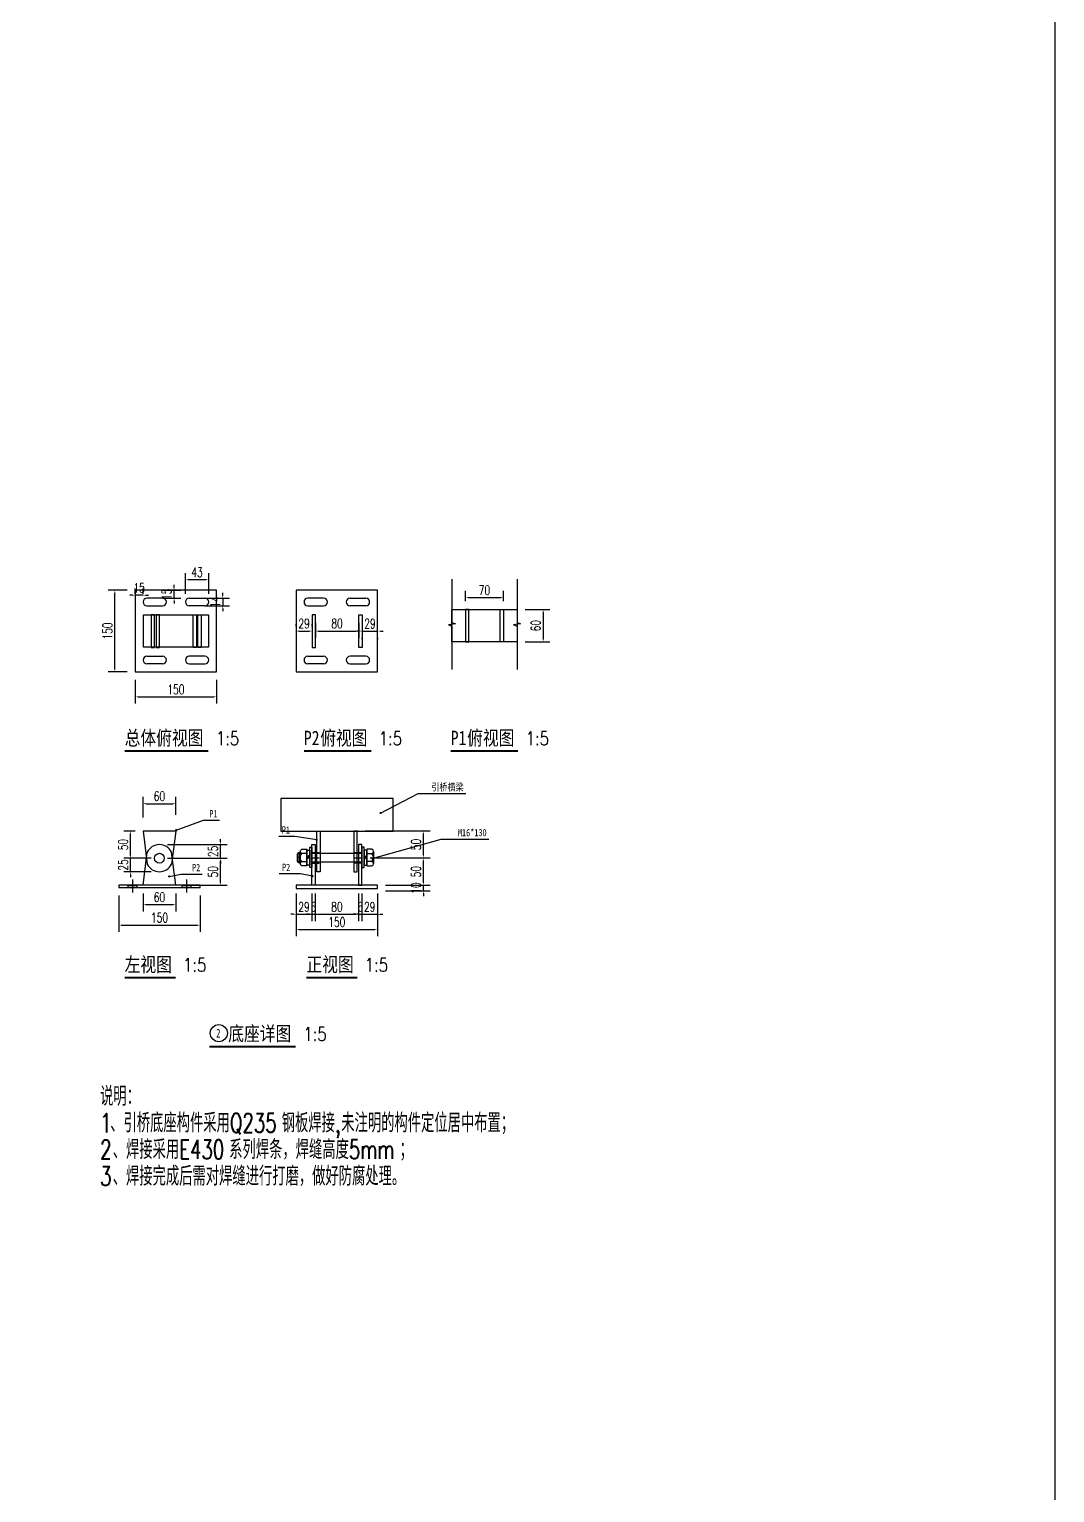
# Model space of a CAD drawing. Header units: millimetres. Extents: x 7263 to 319917, y -161937 to 156976.
# Drawn here: x 228514 to 230403, y -20645 to -17949 of the extents above; entities that cross this region are included whole.
import ezdxf
from ezdxf.enums import TextEntityAlignment as Align

# ---------------------------------------------------------------- set-up
doc = ezdxf.new("R2010")
doc.units = ezdxf.units.MM
doc.header["$LTSCALE"] = 1000
for name, pattern in [('ACAD_ISO03W100', [30, 12, -18]), ('CENTER2', [28.575, 19.05, -3.175, 3.175, -3.175]), ('DASHED2', [0.375, 0.25, -0.125])]:
    doc.linetypes.add(name, pattern=pattern)
for name, color, linetype in [('DIM_SYMB', 3, 'Continuous'), ('PUB_TEXT', 7, 'Continuous'), ('W-MOUNTING固定方式', 5, 'Continuous'), ('W-STEEL_FRAME钢架', 3, 'Continuous'), ('铝架', 3, 'Continuous')]:
    doc.layers.add(name, color=color, linetype=linetype)
doc.styles.add('-宋体', font='', dxfattribs={"width": 0.8})
doc.styles.get("Standard").update_dxf_attribs({"font": 'simplex.shx', "width": 0.8, "bigfont": 'hztxt.shx'})
doc.styles.add('STANDARD_T3', font='simplex.shx', dxfattribs={"width": 0.7, "bigfont": 'hztxt.shx'})
doc.styles.get('-宋体').set_extended_font_data('SimSun')
doc.dimstyles.new('W&&5', dxfattribs={"dimtxt": 17.5, "dimasz": 5, "dimexe": 12.5, "dimexo": 15, "dimgap": 5, "dimtad": 1, "dimdec": 0, "dimzin": 0, "dimdsep": 46, "dimtxsty": 'STANDARD_T3', "dimcen": 0.09, "dimclrd": 1, "dimclre": 1, "dimclrt": 7, "dimazin": 2, "dimtfac": 1, "dimtdec": 0, "dimtix": 1, "dimtmove": 2, "dimatfit": 3, "dimfxl": 0, "dimtolj": 1, "dimtzin": 0, "dimarcsym": 0})

# ---------------------------------------------------------------- blocks, each defined once
blk = doc.blocks.new('*D306')
at = {"color": 1, "lineweight": -2, "transparency": 16777216}
for p, q in [((229427.5, -19017.7), (229473.1, -19017.7)), ((229460.6, -19022.7), (229460.6, -19072.7)), ((229427.5, -19077.7), (229473.1, -19077.7))]:
    blk.add_line(p, q, dxfattribs=at)
at = {"color": 1, "transparency": 16777216}
for points in [[(229459.8, -19022.7), (229461.4, -19022.7), (229460.6, -19017.7)], [(229459.8, -19072.7), (229461.4, -19072.7), (229460.6, -19077.7)]]:
    blk.add_solid(points, dxfattribs=at)
at = {"layer": 'Defpoints', "color": 0, "transparency": 16777216}
for p in [(229412.5, -19017.7), (229412.5, -19077.7), (229460.6, -19077.7)]:
    blk.add_point(p, dxfattribs=at)
at = {"color": 7, "transparency": 16777216, "insert": (229446.9, -19047.7), "char_height": 17.5, "attachment_point": 5, "rotation": 90, "style": 'STANDARD_T3'}
blk.add_mtext('\\A1;60', dxfattribs=at)
blk = doc.blocks.new('gangban')
at = {"layer": 'W-MOUNTING固定方式'}
for p, q in [((-1499900.8, 1203880.2), (-1499929.8, 1203880.2)), ((-1499851.8, 1203880.2), (-1499822.8, 1203880.2)), ((-1499929.8, 1203866.2), (-1499900.8, 1203866.2)), ((-1499822.8, 1203866.2), (-1499851.8, 1203866.2)), ((-1499929.8, 1203773.2), (-1499900.8, 1203773.2)), ((-1499822.8, 1203773.2), (-1499851.8, 1203773.2)), ((-1499900.8, 1203759.2), (-1499929.8, 1203759.2)), ((-1499851.8, 1203759.2), (-1499822.8, 1203759.2))]:
    blk.add_line(p, q, dxfattribs=at)
blk.add_lwpolyline([(-1499951.3, 1203744.7), (-1499801.3, 1203744.7), (-1499801.3, 1203894.7), (-1499951.3, 1203894.7)], close=True, dxfattribs=at)
for centre, start, end in [((-1499929.8, 1203873.2), 90, 270), ((-1499900.8, 1203873.2), 270, 90), ((-1499851.8, 1203873.2), 90, 270), ((-1499822.8, 1203873.2), 270, 90), ((-1499929.8, 1203766.2), 90, 270), ((-1499900.8, 1203766.2), 270, 90), ((-1499851.8, 1203766.2), 90, 270), ((-1499822.8, 1203766.2), 270, 90)]:
    blk.add_arc(centre, 7, start, end, dxfattribs=at)
blk = doc.blocks.new('*D307')
at = {"color": 1, "lineweight": -2, "transparency": 16777216}
for p, q in [((228708.9, -19147.6), (228708.9, -19191.3)), ((228858.9, -19147.6), (228858.9, -19191.3)), ((228713.9, -19178.8), (228853.9, -19178.8))]:
    blk.add_line(p, q, dxfattribs=at)
at = {"color": 1, "transparency": 16777216}
for points in [[(228713.9, -19178), (228713.9, -19179.6), (228708.9, -19178.8)], [(228853.9, -19178), (228853.9, -19179.6), (228858.9, -19178.8)]]:
    blk.add_solid(points, dxfattribs=at)
at = {"layer": 'Defpoints', "color": 0, "transparency": 16777216}
for p in [(228708.9, -19132.6, 0), (228858.9, -19132.6, 0), (228858.9, -19178.8)]:
    blk.add_point(p, dxfattribs=at)
at = {"color": 7, "transparency": 16777216, "insert": (228783.9, -19165.1), "char_height": 17.5, "attachment_point": 5, "style": 'STANDARD_T3'}
blk.add_mtext('\\A1;150', dxfattribs=at)
blk = doc.blocks.new('*D308')
at = {"color": 1, "lineweight": -2, "transparency": 16777216}
for p, q in [((228693.9, -18982.6), (228658.8, -18982.6)), ((228671.3, -19127.6), (228671.3, -18987.6)), ((228693.9, -19132.6), (228658.8, -19132.6))]:
    blk.add_line(p, q, dxfattribs=at)
at = {"color": 1, "transparency": 16777216}
for points in [[(228670.5, -18987.6), (228672.2, -18987.6), (228671.3, -18982.6)], [(228670.5, -19127.6), (228672.2, -19127.6), (228671.3, -19132.6)]]:
    blk.add_solid(points, dxfattribs=at)
at = {"layer": 'Defpoints', "color": 0, "transparency": 16777216}
for p in [(228671.3, -18982.6), (228708.9, -18982.6, 0), (228708.9, -19132.6, 0)]:
    blk.add_point(p, dxfattribs=at)
at = {"color": 7, "transparency": 16777216, "insert": (228657.6, -19057.6), "char_height": 17.5, "attachment_point": 5, "rotation": 90, "style": 'STANDARD_T3'}
blk.add_mtext('\\A1;150', dxfattribs=at)
blk = doc.blocks.new('*D327')
at = {"color": 1, "lineweight": -2, "transparency": 16777216}
for p, q in [((228780.5, -18977.6), (228780.5, -18972.6)), ((228759.9, -18982.6), (228793, -18982.6)), ((228759.9, -18997.1), (228793, -18997.1)), ((228780.5, -18997.1), (228780.5, -18982.6)), ((228780.5, -19002.1), (228780.5, -19007.1))]:
    blk.add_line(p, q, dxfattribs=at)
at = {"color": 1, "transparency": 16777216}
for points in [[(228779.6, -18977.6), (228781.3, -18977.6), (228780.5, -18982.6)], [(228779.6, -19002.1), (228781.3, -19002.1), (228780.5, -18997.1)]]:
    blk.add_solid(points, dxfattribs=at)
at = {"layer": 'Defpoints', "color": 0, "transparency": 16777216}
for p in [(228744.9, -18982.6, 0), (228744.9, -18997.1, 0), (228780.5, -18982.6)]:
    blk.add_point(p, dxfattribs=at)
at = {"color": 7, "transparency": 16777216, "insert": (228766.7, -18989.8), "char_height": 17.5, "attachment_point": 5, "rotation": 90, "style": 'STANDARD_T3'}
blk.add_mtext('\\A1;15', dxfattribs=at)
blk = doc.blocks.new('*D328')
at = {"color": 1, "lineweight": -2, "transparency": 16777216}
for p, q in [((228703.9, -18991.6), (228698.9, -18991.6)), ((228708.9, -18989.1), (228708.9, -18979.1)), ((228723.4, -18991.6), (228708.9, -18991.6)), ((228723.4, -18989.1), (228723.4, -18979.1)), ((228728.4, -18991.6), (228733.4, -18991.6))]:
    blk.add_line(p, q, dxfattribs=at)
at = {"color": 1, "transparency": 16777216}
for points in [[(228703.9, -18990.8), (228703.9, -18992.5), (228708.9, -18991.6)], [(228728.4, -18990.8), (228728.4, -18992.5), (228723.4, -18991.6)]]:
    blk.add_solid(points, dxfattribs=at)
at = {"layer": 'Defpoints', "color": 0, "transparency": 16777216}
for p in [(228708.9, -18991.6), (228708.9, -19004.1, 0), (228723.4, -19004.1, 0)]:
    blk.add_point(p, dxfattribs=at)
at = {"color": 7, "transparency": 16777216, "insert": (228716.1, -18977.9), "char_height": 17.5, "attachment_point": 5, "style": 'STANDARD_T3'}
blk.add_mtext('\\A1;15', dxfattribs=at)
blk = doc.blocks.new('*D329')
at = {"color": 1, "lineweight": -2, "transparency": 16777216}
for p, q in [((228837.9, -18997.1), (228882.7, -18997.1)), ((228870.2, -18992.1), (228870.2, -18987.1)), ((228870.2, -18997.1), (228870.2, -19011.1)), ((228837.9, -19011.1), (228882.7, -19011.1)), ((228870.2, -19016.1), (228870.2, -19021.1))]:
    blk.add_line(p, q, dxfattribs=at)
at = {"color": 1, "transparency": 16777216}
for points in [[(228869.3, -18992.1), (228871, -18992.1), (228870.2, -18997.1)], [(228869.3, -19016.1), (228871, -19016.1), (228870.2, -19011.1)]]:
    blk.add_solid(points, dxfattribs=at)
at = {"layer": 'Defpoints', "color": 0, "transparency": 16777216}
for p in [(228822.9, -18997.1, 0), (228822.9, -19011.1, 0), (228870.2, -19011.1)]:
    blk.add_point(p, dxfattribs=at)
at = {"color": 7, "transparency": 16777216, "insert": (228856.4, -19004.1), "char_height": 17.5, "attachment_point": 5, "rotation": 90, "style": 'STANDARD_T3'}
blk.add_mtext('\\A1;14', dxfattribs=at)
blk = doc.blocks.new('*D330')
at = {"color": 1, "lineweight": -2, "transparency": 16777216}
for p, q in [((228801.4, -18989.1), (228801.4, -18950.7)), ((228844.4, -18989.1), (228844.4, -18950.7)), ((228839.4, -18963.2), (228806.4, -18963.2))]:
    blk.add_line(p, q, dxfattribs=at)
at = {"color": 1, "transparency": 16777216}
for points in [[(228806.4, -18962.4), (228806.4, -18964), (228801.4, -18963.2)], [(228839.4, -18962.4), (228839.4, -18964), (228844.4, -18963.2)]]:
    blk.add_solid(points, dxfattribs=at)
at = {"layer": 'Defpoints', "color": 0, "transparency": 16777216}
for p in [(228801.4, -18963.2), (228801.4, -19004.1, 0), (228844.4, -19004.1, 0)]:
    blk.add_point(p, dxfattribs=at)
at = {"color": 7, "transparency": 16777216, "insert": (228822.9, -18949.5), "char_height": 17.5, "attachment_point": 5, "style": 'STANDARD_T3'}
blk.add_mtext('\\A1;43', dxfattribs=at)
blk = doc.blocks.new('*D309')
at = {"color": 1, "lineweight": -2, "transparency": 16777216}
for p, q in [((228723.5, -19401), (228723.5, -19363.1)), ((228728.5, -19375.6), (228778.5, -19375.6)), ((228783.5, -19396), (228783.5, -19363.1))]:
    blk.add_line(p, q, dxfattribs=at)
at = {"color": 1, "transparency": 16777216}
for points in [[(228728.5, -19374.7), (228728.5, -19376.4), (228723.5, -19375.6)], [(228778.5, -19374.7), (228778.5, -19376.4), (228783.5, -19375.6)]]:
    blk.add_solid(points, dxfattribs=at)
at = {"layer": 'Defpoints', "color": 0, "transparency": 16777216}
for p in [(228783.5, -19375.6), (228723.5, -19416), (228783.5, -19411)]:
    blk.add_point(p, dxfattribs=at)
at = {"color": 7, "transparency": 16777216, "insert": (228753.5, -19361.8), "char_height": 17.5, "attachment_point": 5, "style": 'STANDARD_T3'}
blk.add_mtext('\\A1;60', dxfattribs=at)
blk = doc.blocks.new('*D310')
at = {"color": 1, "lineweight": -2, "transparency": 16777216}
for p, q in [((228708.5, -19426), (228687.9, -19426)), ((228700.4, -19471), (228700.4, -19431)), ((228738.5, -19476), (228687.9, -19476))]:
    blk.add_line(p, q, dxfattribs=at)
at = {"color": 1, "transparency": 16777216}
for points in [[(228699.5, -19431), (228701.2, -19431), (228700.4, -19426)], [(228699.5, -19471), (228701.2, -19471), (228700.4, -19476)]]:
    blk.add_solid(points, dxfattribs=at)
at = {"layer": 'Defpoints', "color": 0, "transparency": 16777216}
for p in [(228700.4, -19426), (228723.5, -19426), (228753.5, -19476)]:
    blk.add_point(p, dxfattribs=at)
at = {"color": 7, "transparency": 16777216, "insert": (228686.6, -19451), "char_height": 17.5, "attachment_point": 5, "rotation": 90, "style": 'STANDARD_T3'}
blk.add_mtext('\\A1;50', dxfattribs=at)
blk = doc.blocks.new('*D311')
at = {"color": 1, "lineweight": -2, "transparency": 16777216}
for p, q in [((228738.5, -19476), (228687.9, -19476)), ((228700.4, -19471), (228700.4, -19466)), ((228700.4, -19501), (228700.4, -19476)), ((228738.5, -19501), (228687.9, -19501)), ((228700.4, -19506), (228700.4, -19511))]:
    blk.add_line(p, q, dxfattribs=at)
at = {"color": 1, "transparency": 16777216}
for points in [[(228699.5, -19471), (228701.2, -19471), (228700.4, -19476)], [(228699.5, -19506), (228701.2, -19506), (228700.4, -19501)]]:
    blk.add_solid(points, dxfattribs=at)
at = {"layer": 'Defpoints', "color": 0, "transparency": 16777216}
for p in [(228700.4, -19476), (228753.5, -19476), (228753.5, -19501)]:
    blk.add_point(p, dxfattribs=at)
at = {"color": 7, "transparency": 16777216, "insert": (228686.6, -19488.5), "char_height": 17.5, "attachment_point": 5, "rotation": 90, "style": 'STANDARD_T3'}
blk.add_mtext('\\A1;25', dxfattribs=at)
blk = doc.blocks.new('*D312')
at = {"color": 1, "lineweight": -2, "transparency": 16777216}
for p, q in [((228768.5, -19451), (228878.3, -19451)), ((228865.8, -19446), (228865.8, -19441)), ((228865.8, -19476), (228865.8, -19451)), ((228768.5, -19476), (228878.3, -19476)), ((228865.8, -19481), (228865.8, -19486))]:
    blk.add_line(p, q, dxfattribs=at)
at = {"color": 1, "transparency": 16777216}
for points in [[(228865, -19446), (228866.6, -19446), (228865.8, -19451)], [(228865, -19481), (228866.6, -19481), (228865.8, -19476)]]:
    blk.add_solid(points, dxfattribs=at)
at = {"layer": 'Defpoints', "color": 0, "transparency": 16777216}
for p in [(228753.5, -19451), (228865.8, -19451), (228753.5, -19476)]:
    blk.add_point(p, dxfattribs=at)
at = {"color": 7, "transparency": 16777216, "insert": (228852.1, -19463.5), "char_height": 17.5, "attachment_point": 5, "rotation": 90, "style": 'STANDARD_T3'}
blk.add_mtext('\\A1;25', dxfattribs=at)
blk = doc.blocks.new('*D313')
at = {"color": 1, "lineweight": -2, "transparency": 16777216}
for p, q in [((228808.5, -19476), (228878.3, -19476)), ((228865.8, -19521), (228865.8, -19481)), ((228808.5, -19526), (228878.3, -19526))]:
    blk.add_line(p, q, dxfattribs=at)
at = {"color": 1, "transparency": 16777216}
for points in [[(228865, -19481), (228866.6, -19481), (228865.8, -19476)], [(228865, -19521), (228866.6, -19521), (228865.8, -19526)]]:
    blk.add_solid(points, dxfattribs=at)
at = {"layer": 'Defpoints', "color": 0, "transparency": 16777216}
for p in [(228793.5, -19476), (228865.8, -19476), (228793.5, -19526)]:
    blk.add_point(p, dxfattribs=at)
at = {"color": 7, "transparency": 16777216, "insert": (228852.1, -19501), "char_height": 17.5, "attachment_point": 5, "rotation": 90, "style": 'STANDARD_T3'}
blk.add_mtext('\\A1;50', dxfattribs=at)
blk = doc.blocks.new('*D314')
at = {"color": 1, "lineweight": -2, "transparency": 16777216}
for p, q in [((228723.5, -19541), (228723.5, -19574)), ((228783.5, -19541), (228783.5, -19574)), ((228728.5, -19561.5), (228778.5, -19561.5))]:
    blk.add_line(p, q, dxfattribs=at)
at = {"color": 1, "transparency": 16777216}
for points in [[(228728.5, -19560.6), (228728.5, -19562.3), (228723.5, -19561.5)], [(228778.5, -19560.6), (228778.5, -19562.3), (228783.5, -19561.5)]]:
    blk.add_solid(points, dxfattribs=at)
at = {"layer": 'Defpoints', "color": 0, "transparency": 16777216}
for p in [(228723.5, -19526), (228783.5, -19526), (228783.5, -19561.5)]:
    blk.add_point(p, dxfattribs=at)
at = {"color": 7, "transparency": 16777216, "insert": (228753.5, -19547.7), "char_height": 17.5, "attachment_point": 5, "style": 'STANDARD_T3'}
blk.add_mtext('\\A1;60', dxfattribs=at)
blk = doc.blocks.new('*D331')
at = {"color": 1, "lineweight": -2, "transparency": 16777216}
for p, q in [((229005.4, -19048.6), (229005.4, -19045.1)), ((229010.4, -19057.6), (229029.8, -19057.6)), ((229034.8, -19049.3), (229034.8, -19045.1))]:
    blk.add_line(p, q, dxfattribs=at)
at = {"color": 1, "transparency": 16777216}
for points in [[(229010.4, -19056.8), (229010.4, -19058.4), (229005.4, -19057.6)], [(229029.8, -19056.8), (229029.8, -19058.4), (229034.8, -19057.6)]]:
    blk.add_solid(points, dxfattribs=at)
at = {"layer": 'Defpoints', "color": 0, "transparency": 16777216}
for p in [(229034.8, -19057.6), (229005.4, -19063.6, 0), (229034.8, -19064.3, 0)]:
    blk.add_point(p, dxfattribs=at)
at = {"color": 7, "transparency": 16777216, "insert": (229020.1, -19043.8), "char_height": 17.5, "attachment_point": 5, "style": 'STANDARD_T3'}
blk.add_mtext('\\A1;29', dxfattribs=at)
blk = doc.blocks.new('*D315')
at = {"color": 1, "lineweight": -2, "transparency": 16777216}
for p, q in [((229122, -19057.7), (229117, -19057.7)), ((229127, -19057.7), (229156, -19057.7)), ((229161, -19057.7), (229166, -19057.7)), ((229127, -19072.6), (229127, -19070.2)), ((229156, -19072.6), (229156, -19070.2))]:
    blk.add_line(p, q, dxfattribs=at)
at = {"color": 1, "transparency": 16777216}
for points in [[(229122, -19056.8), (229122, -19058.5), (229127, -19057.7)], [(229161, -19056.8), (229161, -19058.5), (229156, -19057.7)]]:
    blk.add_solid(points, dxfattribs=at)
at = {"layer": 'Defpoints', "color": 0, "transparency": 16777216}
for p in [(229127, -19057.6, 0), (229156, -19057.6), (229156, -19057.7)]:
    blk.add_point(p, dxfattribs=at)
at = {"color": 7, "transparency": 16777216, "insert": (229141.5, -19043.9), "char_height": 17.5, "attachment_point": 5, "style": 'STANDARD_T3'}
blk.add_mtext('\\A1;29', dxfattribs=at)
blk = doc.blocks.new('*D316')
at = {"color": 1, "lineweight": -2, "transparency": 16777216}
for p, q in [((229317.4, -19002.7), (229317.4, -18983.5)), ((229322.4, -18996), (229382.6, -18996)), ((229387.6, -19002.7), (229387.6, -18983.5))]:
    blk.add_line(p, q, dxfattribs=at)
at = {"color": 1, "transparency": 16777216}
for points in [[(229322.4, -18995.2), (229322.4, -18996.8), (229317.4, -18996)], [(229382.6, -18995.2), (229382.6, -18996.8), (229387.6, -18996)]]:
    blk.add_solid(points, dxfattribs=at)
at = {"layer": 'Defpoints', "color": 0, "transparency": 16777216}
for p in [(229387.6, -18996), (229317.4, -19017.7, 0), (229387.6, -19017.7, 0)]:
    blk.add_point(p, dxfattribs=at)
at = {"color": 7, "transparency": 16777216, "insert": (229352.5, -18982.2), "char_height": 17.5, "attachment_point": 5, "style": 'STANDARD_T3'}
blk.add_mtext('\\A1;70', dxfattribs=at)
blk = doc.blocks.new('*D317')
at = {"color": 1, "lineweight": -2, "transparency": 16777216}
for p, q in [((229126.6, -19541), (229126.6, -19591.9)), ((229155.4, -19541), (229155.4, -19591.9)), ((229121.6, -19579.4), (229116.6, -19579.4)), ((229126.6, -19579.4), (229155.4, -19579.4)), ((229160.4, -19579.4), (229165.4, -19579.4))]:
    blk.add_line(p, q, dxfattribs=at)
at = {"color": 1, "transparency": 16777216}
for points in [[(229121.6, -19578.6), (229121.6, -19580.3), (229126.6, -19579.4)], [(229160.4, -19578.6), (229160.4, -19580.3), (229155.4, -19579.4)]]:
    blk.add_solid(points, dxfattribs=at)
at = {"layer": 'Defpoints', "color": 0, "transparency": 16777216}
for p in [(229126.6, -19526, 0), (229155.4, -19526), (229155.4, -19579.4)]:
    blk.add_point(p, dxfattribs=at)
at = {"color": 7, "transparency": 16777216, "insert": (229141, -19565.7), "char_height": 17.5, "attachment_point": 5, "style": 'STANDARD_T3'}
blk.add_mtext('\\A1;29', dxfattribs=at)
blk = doc.blocks.new('*D318')
at = {"color": 1, "lineweight": -2, "transparency": 16777216}
for p, q in [((229040.4, -19541), (229040.4, -19591.9)), ((229120.6, -19541), (229120.6, -19591.9)), ((229045.4, -19579.4), (229115.6, -19579.4))]:
    blk.add_line(p, q, dxfattribs=at)
at = {"color": 1, "transparency": 16777216}
for points in [[(229045.4, -19578.6), (229045.4, -19580.3), (229040.4, -19579.4)], [(229115.6, -19578.6), (229115.6, -19580.3), (229120.6, -19579.4)]]:
    blk.add_solid(points, dxfattribs=at)
at = {"layer": 'Defpoints', "color": 0, "transparency": 16777216}
for p in [(229040.4, -19526, 0), (229120.6, -19526, 0), (229120.6, -19579.4)]:
    blk.add_point(p, dxfattribs=at)
at = {"color": 7, "transparency": 16777216, "insert": (229080.5, -19565.7), "char_height": 17.5, "attachment_point": 5, "style": 'STANDARD_T3'}
blk.add_mtext('\\A1;80', dxfattribs=at)
blk = doc.blocks.new('*D319')
at = {"color": 1, "lineweight": -2, "transparency": 16777216}
for p, q in [((229005.4, -19541), (229005.4, -19591.9)), ((229034.4, -19541), (229034.4, -19591.9)), ((229000.4, -19579.4), (228995.4, -19579.4)), ((229005.4, -19579.4), (229034.4, -19579.4)), ((229039.4, -19579.4), (229044.4, -19579.4))]:
    blk.add_line(p, q, dxfattribs=at)
at = {"color": 1, "transparency": 16777216}
for points in [[(229000.4, -19578.6), (229000.4, -19580.3), (229005.4, -19579.4)], [(229039.4, -19578.6), (229039.4, -19580.3), (229034.4, -19579.4)]]:
    blk.add_solid(points, dxfattribs=at)
at = {"layer": 'Defpoints', "color": 0, "transparency": 16777216}
for p in [(229005.4, -19526), (229034.4, -19526, 0), (229034.4, -19579.4)]:
    blk.add_point(p, dxfattribs=at)
at = {"color": 7, "transparency": 16777216, "insert": (229019.9, -19565.7), "char_height": 17.5, "attachment_point": 5, "style": 'STANDARD_T3'}
blk.add_mtext('\\A1;29', dxfattribs=at)
blk = doc.blocks.new('*D332')
at = {"color": 1, "lineweight": -2, "transparency": 16777216}
for p, q in [((229005.4, -19547), (229005.4, -19619.9)), ((229155.4, -19547), (229155.4, -19619.9)), ((229010.4, -19607.4), (229150.4, -19607.4))]:
    blk.add_line(p, q, dxfattribs=at)
at = {"color": 1, "transparency": 16777216}
for points in [[(229010.4, -19606.6), (229010.4, -19608.2), (229005.4, -19607.4)], [(229150.4, -19606.6), (229150.4, -19608.2), (229155.4, -19607.4)]]:
    blk.add_solid(points, dxfattribs=at)
at = {"layer": 'Defpoints', "color": 0, "transparency": 16777216}
for p in [(229005.4, -19532), (229155.4, -19532), (229155.4, -19607.4)]:
    blk.add_point(p, dxfattribs=at)
at = {"color": 7, "transparency": 16777216, "insert": (229080.4, -19593.7), "char_height": 17.5, "attachment_point": 5, "style": 'STANDARD_T3'}
blk.add_mtext('\\A1;150', dxfattribs=at)
blk = doc.blocks.new('*D333')
at = {"color": 1, "lineweight": -2, "transparency": 16777216}
for p, q in [((229240, -19521), (229240, -19516)), ((229170.4, -19526), (229252.5, -19526)), ((229170.4, -19536), (229252.5, -19536)), ((229240, -19536), (229240, -19526)), ((229240, -19541), (229240, -19546))]:
    blk.add_line(p, q, dxfattribs=at)
at = {"color": 1, "transparency": 16777216}
for points in [[(229239.2, -19521), (229240.9, -19521), (229240, -19526)], [(229239.2, -19541), (229240.9, -19541), (229240, -19536)]]:
    blk.add_solid(points, dxfattribs=at)
at = {"layer": 'Defpoints', "color": 0, "transparency": 16777216}
for p in [(229155.4, -19526), (229155.4, -19536), (229240, -19526)]:
    blk.add_point(p, dxfattribs=at)
at = {"color": 7, "transparency": 16777216, "insert": (229226.3, -19531), "char_height": 17.5, "attachment_point": 5, "rotation": 90, "style": 'STANDARD_T3'}
blk.add_mtext('\\A1;10', dxfattribs=at)
blk = doc.blocks.new('*D334')
at = {"color": 1, "lineweight": -2, "transparency": 16777216}
for p, q in [((229034.4, -19541), (229034.4, -19591.9)), ((229040.4, -19541), (229040.4, -19591.9)), ((229029.4, -19579.4), (229024.4, -19579.4)), ((229034.4, -19579.4), (229040.4, -19579.4)), ((229045.4, -19579.4), (229050.4, -19579.4))]:
    blk.add_line(p, q, dxfattribs=at)
at = {"color": 1, "transparency": 16777216}
for points in [[(229029.4, -19578.6), (229029.4, -19580.3), (229034.4, -19579.4)], [(229045.4, -19578.6), (229045.4, -19580.3), (229040.4, -19579.4)]]:
    blk.add_solid(points, dxfattribs=at)
at = {"layer": 'Defpoints', "color": 0, "transparency": 16777216}
for p in [(229034.4, -19526, 0), (229040.4, -19526, 0), (229040.4, -19579.4)]:
    blk.add_point(p, dxfattribs=at)
at = {"color": 7, "transparency": 16777216, "insert": (229037.4, -19565.7), "char_height": 17.5, "attachment_point": 5, "style": 'STANDARD_T3'}
blk.add_mtext('\\A1;6', dxfattribs=at)
blk = doc.blocks.new('*D335')
at = {"color": 1, "lineweight": -2, "transparency": 16777216}
for p, q in [((229141.6, -19475.6), (229252.5, -19475.6)), ((229240, -19521), (229240, -19480.6)), ((229170.4, -19526), (229252.5, -19526))]:
    blk.add_line(p, q, dxfattribs=at)
at = {"color": 1, "transparency": 16777216}
for points in [[(229239.2, -19480.6), (229240.9, -19480.6), (229240, -19475.6)], [(229239.2, -19521), (229240.9, -19521), (229240, -19526)]]:
    blk.add_solid(points, dxfattribs=at)
at = {"layer": 'Defpoints', "color": 0, "transparency": 16777216}
for p in [(229126.6, -19475.6, 0), (229240, -19475.6), (229155.4, -19526)]:
    blk.add_point(p, dxfattribs=at)
at = {"color": 7, "transparency": 16777216, "insert": (229226.3, -19500.8), "char_height": 17.5, "attachment_point": 5, "rotation": 90, "style": 'STANDARD_T3'}
blk.add_mtext('\\A1;50', dxfattribs=at)
blk = doc.blocks.new('*D336')
at = {"color": 1, "lineweight": -2, "transparency": 16777216}
for p, q in [((229132.6, -19425.9), (229252.5, -19425.9)), ((229240, -19470.6), (229240, -19430.9)), ((229141.6, -19475.6), (229252.5, -19475.6))]:
    blk.add_line(p, q, dxfattribs=at)
at = {"color": 1, "transparency": 16777216}
for points in [[(229239.2, -19430.9), (229240.9, -19430.9), (229240, -19425.9)], [(229239.2, -19470.6), (229240.9, -19470.6), (229240, -19475.6)]]:
    blk.add_solid(points, dxfattribs=at)
at = {"layer": 'Defpoints', "color": 0, "transparency": 16777216}
for p in [(229117.6, -19425.9, 0), (229240, -19425.9), (229126.6, -19475.6, 0)]:
    blk.add_point(p, dxfattribs=at)
at = {"color": 7, "transparency": 16777216, "insert": (229226.3, -19450.8), "char_height": 17.5, "attachment_point": 5, "rotation": 90, "style": 'STANDARD_T3'}
blk.add_mtext('\\A1;50', dxfattribs=at)
blk = doc.blocks.new('*D337')
at = {"color": 1, "lineweight": -2, "transparency": 16777216}
for p, q in [((229120.6, -19541), (229120.6, -19591.9)), ((229126.6, -19541), (229126.6, -19591.9)), ((229115.6, -19579.4), (229110.6, -19579.4)), ((229120.6, -19579.4), (229126.6, -19579.4)), ((229131.6, -19579.4), (229136.6, -19579.4))]:
    blk.add_line(p, q, dxfattribs=at)
at = {"color": 1, "transparency": 16777216}
for points in [[(229115.6, -19578.6), (229115.6, -19580.3), (229120.6, -19579.4)], [(229131.6, -19578.6), (229131.6, -19580.3), (229126.6, -19579.4)]]:
    blk.add_solid(points, dxfattribs=at)
at = {"layer": 'Defpoints', "color": 0, "transparency": 16777216}
for p in [(229120.6, -19526, 0), (229126.6, -19526, 0), (229126.6, -19579.4)]:
    blk.add_point(p, dxfattribs=at)
at = {"color": 7, "transparency": 16777216, "insert": (229123.6, -19565.7), "char_height": 17.5, "attachment_point": 5, "style": 'STANDARD_T3'}
blk.add_mtext('\\A1;6', dxfattribs=at)
blk = doc.blocks.new('*D342')
at = {"color": 1, "lineweight": -2, "transparency": 16777216}
for p, q in [((229040.8, -19042.7), (229040.8, -19070.1)), ((229045.8, -19057.6), (229116, -19057.6)), ((229121, -19042.7), (229121, -19070.1))]:
    blk.add_line(p, q, dxfattribs=at)
at = {"color": 1, "transparency": 16777216}
for points in [[(229045.8, -19056.8), (229045.8, -19058.4), (229040.8, -19057.6)], [(229116, -19056.8), (229116, -19058.4), (229121, -19057.6)]]:
    blk.add_solid(points, dxfattribs=at)
at = {"layer": 'Defpoints', "color": 0, "transparency": 16777216}
for p in [(229040.8, -19027.7, 0), (229121, -19027.7, 0), (229121, -19057.6)]:
    blk.add_point(p, dxfattribs=at)
at = {"color": 7, "transparency": 16777216, "insert": (229080.9, -19043.8), "char_height": 17.5, "attachment_point": 5, "style": 'STANDARD_T3'}
blk.add_mtext('\\A1;80', dxfattribs=at)
blk = doc.blocks.new('*D344')
at = {"color": 1, "lineweight": -2, "transparency": 16777216}
for p, q in [((228678.6, -19545), (228678.6, -19611.8)), ((228828.6, -19545), (228828.6, -19611.8)), ((228683.6, -19599.3), (228823.6, -19599.3))]:
    blk.add_line(p, q, dxfattribs=at)
at = {"color": 1, "transparency": 16777216}
for points in [[(228683.6, -19598.5), (228683.6, -19600.1), (228678.6, -19599.3)], [(228823.6, -19598.5), (228823.6, -19600.1), (228828.6, -19599.3)]]:
    blk.add_solid(points, dxfattribs=at)
at = {"layer": 'Defpoints', "color": 0, "transparency": 16777216}
for p in [(228678.6, -19530, 0), (228828.6, -19530, 0), (228828.6, -19599.3)]:
    blk.add_point(p, dxfattribs=at)
at = {"color": 7, "transparency": 16777216, "insert": (228753.6, -19585.5), "char_height": 17.5, "attachment_point": 5, "style": 'STANDARD_T3'}
blk.add_mtext('\\A1;150', dxfattribs=at)

msp = doc.modelspace()

# ---------------------------------------------------------------- linework, layer by layer
for p, q in [((229161, -19392.8), (229230, -19357)), ((229230, -19357), (229318, -19357)), ((228784.2, -19424.2), (228834.7, -19405.9)), ((228834.7, -19405.9), (228863.9, -19405.9)), ((228783.5, -19426, 0), (228723.5, -19426, 0)), ((228723.5, -19426, 0), (228731.1, -19487.1, 0)), ((228783.5, -19426, 0), (228776, -19487.1, 0)), ((229002.9, -19435.8), (228973.7, -19435.8)), ((229043.4, -19442.4), (229002.9, -19435.8)), ((229145.8, -19476.5), (229272.6, -19440.8)), ((229272.6, -19440.8), (229360.6, -19440.8)), ((228723.5, -19526, 0), (228731.1, -19465, 0)), ((228783.5, -19526, 0), (228776, -19465, 0)), ((229025.1, -19467.6, 0), (229015.7, -19467.6, 0)), ((229015.7, -19482.3, 0), (229025.1, -19482.3, 0)), ((229030.4, -19470.5, 0), (229025.1, -19475, 0)), ((229030.4, -19473.6, 0), (229025.1, -19478, 0)), ((229130.6, -19470.5, 0), (229135.9, -19475, 0)), ((229130.6, -19473.6, 0), (229135.9, -19478, 0)), ((229135.9, -19467.6, 0), (229145.2, -19467.6, 0)), ((229145.2, -19482.3, 0), (229135.9, -19482.3, 0)), ((229147.9, -19465.6, 0), (229147.9, -19484.3, 0)), ((228771.4, -19509.5), (228793.2, -19505.3)), ((228793.2, -19505.3), (228832.5, -19505.3)), ((229013.5, -19504.8), (228974.2, -19504.8)), ((229035.4, -19509), (229013.5, -19504.8)), ((228793.5, -19526, 0), (228713.5, -19526, 0)), ((228793.6, -19526, 0), (228713.6, -19526, 0)), ((228783.5, -19526, 0), (228723.5, -19526, 0))]:
    msp.add_line(p, q)
at = {"color": 4}
for p, q in [((229013.1, -19475, 0), (229007.7, -19475, 0)), ((229009.1, -19467, 0), (229013.1, -19467, 0)), ((229013.1, -19483, 0), (229009.1, -19483, 0))]:
    msp.add_line(p, q, dxfattribs=at)
at = {"color": 1}
for p, q in [((229047.7, -19466.3, 0), (229034.4, -19466.3, 0)), ((229034.4, -19485, 0), (229047.7, -19485, 0)), ((229126.6, -19466.3, 0), (229113.2, -19466.3, 0)), ((229126.6, -19485, 0), (229113.2, -19485, 0))]:
    msp.add_line(p, q, dxfattribs=at)
at = {"color": 6, "linetype": 'ACAD_ISO03W100'}
for p, q in [((229126.6, -19467.6, 0), (229034.4, -19467.6, 0)), ((229126.6, -19483.6, 0), (229034.4, -19483.6, 0))]:
    msp.add_line(p, q, dxfattribs=at)
at = {"color": 2}
for p, q in [((229034.4, -19475.6, 0), (229047.7, -19475.6, 0)), ((229113.2, -19475.6, 0), (229126.6, -19475.6, 0))]:
    msp.add_line(p, q, dxfattribs=at)
at = {"color": 3, "linetype": 'CENTER2'}
for p, q in [((228703.6, -19515.1, 0), (228703.6, -19539.3, 0)), ((228803.6, -19515.1, 0), (228803.6, -19539.3, 0))]:
    msp.add_line(p, q, dxfattribs=at)
at = {"elevation": 0}
for points in [[(228738.3, -19087.7), (228744.3, -19087.7), (228744.3, -19027.7), (228738.3, -19027.7)], [(228830.5, -19087.7), (228824.5, -19087.7), (228824.5, -19027.7), (228830.5, -19027.7)], [(229034.8, -19087.7), (229040.8, -19087.7), (229040.8, -19027.7), (229034.8, -19027.7)], [(229127, -19087.7), (229121, -19087.7), (229121, -19027.7), (229127, -19027.7)], [(228977, -19426), (229184.3, -19426), (229184.3, -19366), (228977, -19366)], [(229049.4, -19501.1), (229043.4, -19501), (229043.4, -19426), (229049.4, -19426.1)], [(229111.6, -19501), (229117.6, -19500.9), (229117.6, -19425.9), (229111.6, -19426)], [(229040.4, -19526), (229034.4, -19526), (229034.4, -19451), (229040.4, -19451)], [(229120.6, -19526), (229126.6, -19526), (229126.6, -19451), (229120.6, -19451)], [(229007.7, -19468.3), (229010.4, -19465.6), (229010.4, -19484.3), (229007.7, -19481.6)], [(229013.1, -19463.6), (229013.1, -19467.6), (229013.1, -19482.3), (229013.1, -19486.3)], [(229147.9, -19463.6), (229147.9, -19467.6), (229147.9, -19482.3), (229147.9, -19486.3)], [(228828.5, -19526), (228678.5, -19526), (228678.6, -19530), (228828.6, -19530)], [(228695.6, -19526), (228711.6, -19526), (228711.6, -19530), (228695.6, -19530)], [(228795.6, -19526), (228811.6, -19526), (228811.6, -19530), (228795.6, -19530)], [(229155.4, -19526), (229005.4, -19526), (229005.4, -19532), (229155.4, -19532)]]:
    msp.add_lwpolyline(points, close=True, dxfattribs=at)
at = {"const_width": 2}
for points in [[(229160.1, -19393.2, 1), (229161.9, -19392.3, 1)], [(228783.3, -19424.6, 1), (228785.1, -19423.9, 1)], [(229044.4, -19442.6, 1), (229042.4, -19442.3, 1)], [(229144.8, -19476.8, 1), (229146.7, -19476.3, 1)], [(228770.4, -19509.7, 1), (228772.3, -19509.3, 1)], [(229036.4, -19509.2, 1), (229034.4, -19508.8, 1)]]:
    msp.add_lwpolyline(points, format="xyb", close=True, dxfattribs=at)
at = {"elevation": 0}
for points in [[(229015.7, -19459.6), (229025.1, -19459.6), (229025.1, -19461), (229030.4, -19461), (229030.4, -19489), (229025.1, -19489), (229025.1, -19461), (229025.1, -19490.3), (229015.7, -19490.3, -0.666667), (229015.7, -19482.3, -0.363636), (229015.7, -19467.6, -0.666667)], [(229145.2, -19459.6), (229135.9, -19459.6), (229135.9, -19461), (229130.6, -19461), (229130.6, -19489), (229135.9, -19489), (229135.9, -19461), (229135.9, -19490.3), (229145.2, -19490.3, 0.666667), (229145.2, -19482.3, 0.363636), (229145.2, -19467.6, 0.666667)]]:
    msp.add_lwpolyline(points, format="xyb", close=True, dxfattribs=at)
for points in [[(229030.4, -19493), (229030.4, -19455.6), (229034.4, -19455.6), (229034.4, -19493), (229030.4, -19493), (229030.4, -19491.6)], [(229130.6, -19493), (229130.6, -19455.6), (229126.6, -19455.6), (229126.6, -19493), (229130.6, -19493), (229130.6, -19491.6)], [(229010.4, -19465.6), (229013.1, -19465.6), (229013.1, -19484.3), (229010.4, -19484.3)]]:
    msp.add_lwpolyline(points, dxfattribs=at)
msp.add_circle((228753.5, -19476, 0), 9)
msp.add_circle((228753.5, -19476, 0), 9)
msp.add_circle((228753.5, -19476, 0), 9)
msp.add_circle((228753.5, -19476, 0), 9)
for start, end in [(26.1956, 153.8044), (206.1956, 333.8044)]:
    msp.add_arc((228753.5, -19476, 0), 25, start, end)
at = {"layer": 'DIM_SYMB'}
for points in [[(229292.5, -18961.9), (229292.5, -19041.9), (229298.8, -19044.2), (229286.2, -19046.4), (229292.5, -19048.6), (229292.5, -19128.7)], [(229412.5, -18961.9), (229412.5, -19041.9), (229418.8, -19044.2), (229406.2, -19046.4), (229412.5, -19048.6), (229412.5, -19128.7)]]:
    msp.add_lwpolyline(points, dxfattribs=at)
at = {"layer": 'DIM_SYMB', "const_width": 3.5}
for points in [[(228689.5, -19278.6), (228843.6, -19278.6)], [(229019.6, -19278.6), (229143.7, -19278.6)], [(229290.3, -19278.6), (229414.4, -19278.6)], [(228689.4, -19695.9), (228783.1, -19695.9)], [(229024.5, -19695.9), (229117.9, -19695.9)], [(228845.4, -19823.3), (229004.7, -19823.3)]]:
    msp.add_lwpolyline(points, dxfattribs=at)
at = {"layer": 'PUB_TEXT', "color": 7}
msp.add_circle((228862.9, -19798.3), 15.8, dxfattribs=at)
at = {"layer": 'W-STEEL_FRAME钢架'}
msp.add_lwpolyline([(214304.1, -15253.4), (230403.4, -15253.4), (230403.4, -26036.2), (214304.1, -26036.2)], close=True, dxfattribs=at)
at = {"layer": '铝架', "color": 0, "elevation": 0}
for points in [[(228723.9, -19027.6), (228843.9, -19027.6), (228843.9, -19087.6), (228723.9, -19087.6)], [(229292.5, -19017.7), (229412.5, -19017.7), (229412.5, -19077.7), (229292.5, -19077.7)]]:
    msp.add_lwpolyline(points, close=True, dxfattribs=at)
at = {"layer": '铝架', "color": 0, "linetype": 'DASHED2', "elevation": 0}
for points in [[(228747.3, -19087.7), (228753.3, -19087.7), (228753.3, -19027.7), (228747.3, -19027.7)], [(228821.5, -19087.7), (228815.5, -19087.7), (228815.5, -19027.7), (228821.5, -19027.7)], [(229317.4, -19077.7), (229323.4, -19077.7), (229323.4, -19017.7), (229317.4, -19017.7)], [(229387.6, -19077.7), (229381.6, -19077.7), (229381.6, -19017.7), (229387.6, -19017.7)]]:
    msp.add_lwpolyline(points, close=True, dxfattribs=at)

# ---------------------------------------------------------------- block references
for p in [(1728660.2, -1222877.3, 0), (1728956.7, -1222877.3, 0)]:
    msp.add_blockref('gangban', p)

# ---------------------------------------------------------------- texts
at = {"layer": 'PUB_TEXT', "color": 7, "style": '-宋体', "width": 0.8}
for s, height, p in [('总体俯视图', 26.58, (228689.5, -19267.8, 0)), ('P2', 26.58, (229019.6, -19267.8, 0)), ('俯视图', 26.58, (229049.8, -19267.8, 0)), ('P1', 26.58, (229290.3, -19267.8, 0)), ('俯视图', 26.58, (229320.6, -19267.8, 0)), ('引桥横梁', 13.29, (229254.6, -19351.7)), ('P1', 13.29, (228845.4, -19400.6)), ('P1', 13.29, (228978.9, -19430.6)), ('M16*130', 13.29, (229303.4, -19435.5)), ('P2', 13.29, (228813.5, -19500)), ('P2', 13.29, (228979.4, -19499.5)), ('左视图', 26.58, (228689.4, -19685)), ('正视图', 26.58, (229024.5, -19685, 0)), ('底座详图', 26.58, (228880.4, -19812.3))]:
    msp.add_text(s, height=height, dxfattribs=at).set_placement(p)
at = {"layer": 'PUB_TEXT', "color": 7, "width": 0.8}
for p in [(228857.6, -19267.8, 0), (229157.7, -19267.8, 0), (229428.4, -19267.8, 0), (228797.1, -19685), (229131.9, -19685, 0), (229018.7, -19812.3)]:
    msp.add_text('1:5', height=25, dxfattribs=at).set_placement(p)
at = {"layer": 'PUB_TEXT', "color": 7, "style": '-宋体', "width": 0.812861}
msp.add_text('2', height=16.4, dxfattribs=at).set_placement((228858.1, -19806.4), (228865.7, -19806.4), align=Align.FIT)
at = {"layer": 'PUB_TEXT', "style": 'STANDARD_T3', "width": 0.7}
for s, p in [('说明：', (228644.1, -19932.1)), ('1', (228644.1, -19981.1)), ('、引桥底座构件采用', (228662.8, -19981.1)), ('Q235', (228883.3, -19981.1)), ('钢板焊接', (228978.9, -19981.1)), ('未注明的构件定位居中布置；', (229088.6, -19981.1)), ('2', (228644.1, -20030.1)), ('、焊接采用', (228667.4, -20030.1)), ('E430', (228789.9, -20030.1)), ('系列焊条，焊缝高度', (228882.1, -20030.1)), (',', (229076.9, -19981.1)), ('5mm', (229102.6, -20030.1)), ('；', (229195.9, -20030.1)), ('3', (228644.1, -20079.1)), ('、焊接完成后需对焊缝进行打磨，做好防腐处理。', (228667.4, -20079.1))]:
    msp.add_text(s, height=35, dxfattribs=at).set_placement(p)

# ---------------------------------------------------------------- dimensions: what is measured, and where the dimension line sits
for base, p1, p2, picture, middle in [((228801.4, -18963.2), (228844.4, -19004.1, 0), (228801.4, -19004.1, 0), '*D330', (228822.9, -18949.5)), ((228708.8753, -18991.6463), (228723.3807, -19004.0961, 0), (228708.8753, -19004.0961, 0), '*D328', (228716.128, -18977.8963)), ((229387.6, -18996), (229317.4, -19017.7, 0), (229387.6, -19017.7, 0), '*D316', (229352.5, -18982.2)), ((229121, -19057.6), (229040.8, -19027.7, 0), (229121, -19027.7, 0), '*D342', (229080.9, -19043.8)), ((229034.8, -19057.6), (229005.4, -19063.6, 0), (229034.8, -19064.3, 0), '*D331', (229020.1, -19043.8)), ((229156, -19057.7), (229127, -19057.6, 0), (229156, -19057.6), '*D315', (229141.5, -19043.9)), ((228858.9, -19178.8), (228708.9, -19132.6, 0), (228858.9, -19132.6, 0), '*D307', (228783.9, -19165.1)), ((228783.5, -19375.6, 0), (228723.5, -19416, 0), (228783.5, -19411, 0), '*D309', (228753.5, -19361.8, 0)), ((228828.6, -19599.3), (228678.6, -19530, 0), (228828.6, -19530, 0), '*D344', (228753.6, -19585.5)), ((228783.5, -19561.5, 0), (228723.5, -19526, 0), (228783.5, -19526, 0), '*D314', (228753.5, -19547.7, 0)), ((229034.4, -19579.4, 0), (229005.4, -19526, 0), (229034.4, -19526, 0), '*D319', (229019.9, -19565.7, 0)), ((229155.4, -19607.4, 0), (229005.4, -19532, 0), (229155.4, -19532, 0), '*D332', (229080.4, -19593.7, 0)), ((229040.4, -19579.4, 0), (229034.4, -19526, 0), (229040.4, -19526, 0), '*D334', (229037.4, -19565.7, 0)), ((229120.6, -19579.4, 0), (229040.4, -19526, 0), (229120.6, -19526, 0), '*D318', (229080.5, -19565.7, 0)), ((229126.6, -19579.4, 0), (229120.6, -19526, 0), (229126.6, -19526, 0), '*D337', (229123.6, -19565.7, 0)), ((229155.4, -19579.4, 0), (229126.6, -19526, 0), (229155.4, -19526, 0), '*D317', (229141, -19565.7, 0))]:
    dim = msp.add_linear_dim(base=base, p1=p1, p2=p2, dimstyle='W&&5')
    dim.commit()
    dim.dimension.update_dxf_attribs({"geometry": picture, "text_midpoint": middle})
for base, p1, p2, picture, middle in [((228780.4753, -18982.5917), (228744.8807, -18997.0961, 0), (228744.8807, -18982.5917, 0), '*D327', (228766.7253, -18989.8439)), ((228671.3, -18982.6), (228708.9, -19132.6, 0), (228708.9, -18982.6, 0), '*D308', (228657.6, -19057.6)), ((228870.2, -19011.1), (228822.9, -18997.1, 0), (228822.9, -19011.1, 0), '*D329', (228856.4, -19004.1)), ((229460.6, -19077.7, 0), (229412.5, -19017.7, 0), (229412.5, -19077.7, 0), '*D306', (229446.9, -19047.7, 0)), ((228700.4, -19426, 0), (228753.5, -19476, 0), (228723.5, -19426, 0), '*D310', (228686.6, -19451, 0)), ((229240, -19425.9, 0), (229126.6, -19475.6, 0), (229117.6, -19425.9, 0), '*D336', (229226.3, -19450.8, 0)), ((228865.8, -19451, 0), (228753.5, -19476, 0), (228753.5, -19451, 0), '*D312', (228852.1, -19463.5, 0)), ((228700.4, -19476, 0), (228753.5, -19501, 0), (228753.5, -19476, 0), '*D311', (228686.6, -19488.5, 0)), ((228865.8, -19476, 0), (228793.5, -19526, 0), (228793.5, -19476, 0), '*D313', (228852.1, -19501, 0)), ((229240, -19475.6, 0), (229155.4, -19526, 0), (229126.6, -19475.6, 0), '*D335', (229226.3, -19500.8, 0)), ((229240, -19526, 0), (229155.4, -19536, 0), (229155.4, -19526, 0), '*D333', (229226.3, -19531, 0))]:
    dim = msp.add_linear_dim(base=base, p1=p1, p2=p2, angle=90, dimstyle='W&&5')
    dim.commit()
    dim.dimension.update_dxf_attribs({"geometry": picture, "text_midpoint": middle})

doc.saveas('drawing.dxf')
